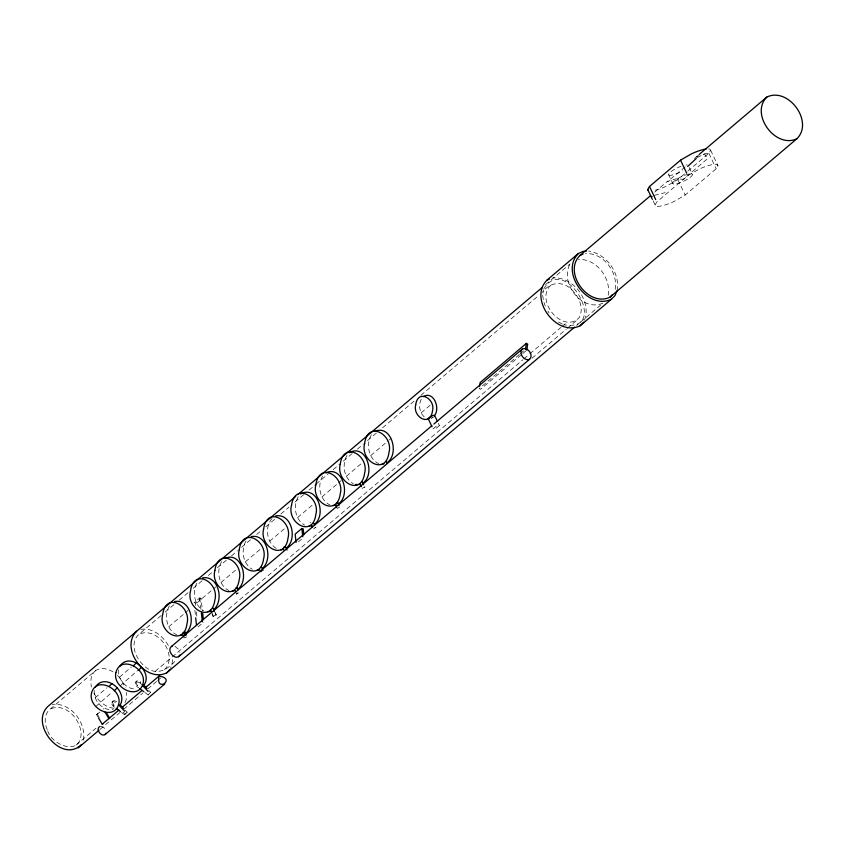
<?xml version="1.0" encoding="UTF-8"?>
<svg xmlns="http://www.w3.org/2000/svg" width="845" height="845" viewBox="0 0 845 845"><rect width="100%" height="100%" fill="white"/><g stroke="black" fill="none" stroke-linecap="round" stroke-linejoin="round"><path stroke-width="0.63" stroke-dasharray="4.22 3.17" d="M94.281 690.502C93.161 700.716 102.784 710.856 113.114 709.663M118.649 669.842C117.592 679.623 126.412 689.52 136.33 689.024M83.349 740.114C86.581 722.655 70.695 702.216 52.316 704.403M172.517 659.66L171.915 665.057L170.426 668.437M542.955 293.173L543.314 289.941M608.189 295.275C611.336 278.206 596.285 258.306 578.403 259.478M615.16 289.37C618.297 272.301 603.245 252.401 585.374 253.574M617.146 290.648C620.367 272.84 606.309 253.806 588.543 251.039M439.4 425.574L436.453 428.077L433.02 428.911L435.978 426.408L439.4 425.574L438.333 423.334M111.846 702.596A4.743 2.715 38.8 0 1 113.473 701.603L116.716 702.85L117.413 701.857L114.159 700.621A4.743 2.715 38.8 0 0 112.543 701.614C110.251 703.843 113.336 706.621 115.269 707.666M112.543 701.614L113.219 704.434L115.955 706.673M141.918 684.862L140.154 682.982L140.84 681.999L137.587 680.764A4.743 2.715 38.8 0 0 135.971 681.757C133.679 683.985 136.763 686.753 138.696 687.798M135.971 681.757L136.647 684.566L139.383 686.816M655.055 204.986L656.829 201.934L687.862 175.633L698.752 169.327A19.414 4.563 -25.4 0 1 717.405 164.796L717.965 165.704L716.19 168.757L685.168 195.058L674.268 201.363A19.414 4.563 -25.4 0 1 655.614 205.895L652.91 200.466M708.575 148.921A19.414 4.563 -25.4 0 1 710.075 149.343L710.634 150.262L708.86 153.304L685.834 172.813M184.03 637.933L186.682 636.961M213.204 616.575C220.165 610.988 212.834 620.895 212.158 614.378M309.967 522.865L310.421 522.273M124.944 702.544L126.232 699.628L126.401 692.425M543.81 288.81C565.463 252.824 610.713 332.75 563.985 324.776M569.678 264.77C559.844 283.55 582.627 312.492 602.981 303.091L576.586 325.462M584.497 320.181C591.891 301.042 573.28 276.252 552.81 277.91M169.391 605.96C163.856 615.329 166.454 629.937 176.742 634.848M196.811 583.24C192.026 592.155 194.403 605.516 203.571 610.66M221.622 561.693C216.088 571.051 218.697 585.659 228.974 590.57M246.001 541.022C240.688 550.053 242.842 563.985 252.328 569.329M298.243 496.754C292.93 505.775 295.085 519.707 304.559 525.062M322.61 476.094C317.086 485.452 319.685 500.06 329.972 504.972M346.989 455.423C341.676 464.454 343.841 478.386 353.316 483.731M371.367 434.763C365.832 444.132 368.441 458.74 378.718 463.651M421.211 399.315C418.233 405.082 419.616 412.92 424.56 417.187M113.167 706.082L113.864 705.1M136.605 686.224L137.291 685.242M121.543 712.409L124.69 714.775L127.151 712.177L125.377 710.307M127.151 712.177L124.69 714.775M144.981 692.551L148.118 694.917L150.579 692.319L148.815 690.439M150.579 692.319L148.118 694.917M703.209 154.35L705.269 154.857L707.36 158.871L683.235 179.32L677.077 178.749L671.099 179.943L667.286 181.855L686.974 165.345M271.963 518.545C264.168 527.407 266.872 544.053 277.73 549.25M113.072 671.912C107.991 668.744 101.189 667.032 95.791 670.455L50.13 709.156C43.866 714.025 44.31 723.225 47.331 729.816M95.791 670.455C90.753 674.268 90.098 681.207 91.482 686.953M161.036 615.582L138.876 634.363C129.391 642.654 135.348 657.526 143.101 664.899C154.941 676.687 166.676 671.215 176.531 659.512M95.897 706.409L112.311 691.981M120.265 685.749L137.661 670.497M47.7 730.862C52.242 745.491 80.528 756.402 81.088 733.682C80.581 719.317 65.107 702.015 50.13 709.156M164.448 669.758C179.045 655.34 157.107 625.501 138.876 634.363M550.782 285.24C534.6 300.271 562.474 334.314 579.089 317.815C584.296 308.457 579.089 297.017 572.128 290.088C563.541 280.867 550.116 281.448 542.722 292.064M694.453 158.628L698.192 155.269M339.732 507.053L337.007 508.532M545.511 284.68L569.984 263.936M654.706 192.121L667.677 181.126M165.06 612.16L174.123 604.481M179.161 600.214L189.227 591.68M193.262 588.268L203.328 579.733M208.366 575.456L213.405 571.188M217.429 567.777L226.492 560.098M231.53 555.83L237.572 550.708M241.596 547.296L251.673 538.751M256.711 534.484L261.739 530.216M265.774 526.805L275.84 518.27M280.878 514.003L288.937 507.169M294.979 502.046L304.042 494.367M309.08 490.1L315.122 484.977M316.125 484.122L328.209 473.887M333.247 469.619L339.289 464.496M343.323 461.074L352.386 453.395M357.414 449.128L363.456 444.005M367.49 440.594L376.553 432.915M382.595 427.792L414.821 400.477M420.863 395.354L538.698 295.475M655.202 190.22A19.414 4.563 -25.4 0 0 666.927 185.911L677.827 179.605L684.83 173.669M201.068 598.239L199.747 597.89L194.086 602.696L195.406 603.045L201.068 598.239L202.42 610.829M168.746 626.779L184.168 613.702M185.139 612.889L188.023 610.439M196.61 603.161L215.887 586.831M220.989 582.501L236.41 569.435M245.367 561.84L260.788 548.775M269.745 541.18L285.166 528.104M297.598 517.562L313.02 504.497M321.977 496.902L337.398 483.836M338.359 483.013L341.253 480.562M346.355 476.242L360.815 463.989M370.733 455.582L388.077 440.879M389.049 440.055L390.971 438.428M421.18 412.825L430.126 405.241M95.158 697.769L106.956 687.767M119.525 677.109L131.324 667.106M197.973 626.969L203.645 622.173M298.338 541.909L303.123 537.853M519.432 354.509L479.221 388.594L480.541 389.302L521.756 354.361M520.435 353.654L524.46 350.252M97.83 716.771L96.573 714.648L99.414 712.25M522.759 353.516L526.773 350.105M96.573 714.648L102.118 710.275M155.205 671.352L522.801 359.79M523.805 358.935L528.843 354.668M529.847 353.812L561.069 327.353M562.073 326.497L567.111 322.23M532.033 358.195L566.277 329.17M567.291 328.314L576.353 320.635M76.071 745.079L95.929 728.253M99.974 729.425L119.832 712.599M123.803 709.23L142.752 693.164M147.748 688.939L156.726 681.334M157.719 680.489L160.719 677.943M433.221 417.05L431.668 417.99M431.066 418.402L433.031 417.219M696.195 156.959L699.016 155.427M697.199 157.571L705.269 153.441L710.941 153.885M238.195 592.588C232.893 595.524 241.005 592.989 238.575 592.429M103.196 709.039L104.009 708.68M314.815 527.396L315.998 527.217L313.643 528.907M654.273 195.322L665.173 192.671M140.872 629.345C153.357 627.328 164.279 637.257 169.518 647.724M113.769 708.311C105.076 707.138 97.904 700.727 93.953 693.143M101.02 726.299L104.041 727.82L105.942 731.02M558.566 322.061L562.897 324.226M175.042 646.414L178.612 649.393L179.9 652.287M140.154 682.982L136.901 681.746A4.743 2.715 38.8 0 0 135.285 682.739M123.285 712.219L125.377 713.793M117.444 675.377L121.226 679.729L125.292 687.798M547.982 311.087L549.113 312.999M97.386 714.289L99.277 717.468M710.634 150.262L717.965 165.704M708.86 153.304L716.19 168.757M689.214 167.563L692.33 174.123A10.721 2.524 -25.4 0 1 684.344 180.893A10.953 2.577 -25.4 0 1 672.905 183.671L668.744 174.915A10.721 2.524 -25.4 0 1 676.718 168.155A10.953 2.577 -25.4 0 1 680.996 166.328M677.827 179.605L685.168 195.058M235.09 590.813L236.695 594.204M215.306 612.667L216.352 614.864M214.841 612.583L215.887 614.79M212.106 613.354L213.679 616.66M543.969 302.447L545.279 306.07M542.712 295.338L543.536 301.242M199.747 597.89L201.099 610.481M195.406 603.045L195.67 605.559M196.346 611.864L196.896 616.903M194.889 610.248L195.565 616.544M672.895 183.671A10.721 2.524 -25.4 0 1 680.88 176.911A10.953 2.577 -25.4 0 1 692.319 174.133M668.744 174.915A10.953 2.577 -25.4 0 0 680.193 172.137A10.721 2.524 -25.4 0 0 682.654 170.838M686.003 165.018A10.953 2.577 -25.4 0 1 687.386 165.029M361.924 488.431L365.029 486.868L361.924 488.431"/><path stroke-width="1.27" d="M479.58 386.186L480.118 382.574L526.361 343.376L527.681 344.084L526.773 350.105M525.463 349.397L526.361 343.376M429.619 417.272C430.475 416.648 434.9 414.029 434.309 416.131M120.634 704.107C127.32 690.143 104.379 672.525 95.231 687.281M652.372 199.346L647.714 189.533L649.488 186.481L680.521 160.18L691.411 153.874A19.414 4.563 -25.4 0 1 706.23 148.995M105.984 733.175C103.037 739.227 94.249 728.971 100.069 726.362M617.146 290.648L614.97 295.592L611.421 299.236L580.082 325.8C556.538 337.25 528.188 298.697 547.042 280.065L578.392 253.5L583.061 251.419L586.345 251.197M434.668 415.349C440.372 407.945 433.548 390.432 423.25 396.622M179.858 655.012C176.119 661.888 165.947 650.967 171.419 646.51L183.481 636.285M119.61 666.62C129.612 650.544 154.846 672.757 143.196 686.098M428.278 418.55L428.996 417.747M185.974 633.169C196.484 623.863 190.547 598.598 174.63 601.524M213.838 609.551C224.347 600.246 218.411 574.98 202.483 577.906M238.216 588.891C249.74 579.512 241.205 550.94 224.95 558.387M262.594 568.231C273.093 558.925 267.168 533.66 251.24 536.586M286.973 547.571C297.472 538.265 291.546 513 275.618 515.925M314.826 523.953C326.867 514.373 316.981 484.586 300.619 494.019M339.204 503.293C350.738 493.913 342.204 465.341 325.948 472.788M363.582 482.632C375.624 473.052 365.737 443.255 349.365 452.698M387.961 461.972C399.495 452.593 390.95 424.01 374.705 431.468M136.626 631.236C119.451 648.199 145.256 683.299 166.697 672.873L574.579 327.163M109.068 686.478L111.867 683.605M133.436 665.818L136.246 662.945M114.371 690.745L117.18 687.862M138.749 670.074L141.559 667.201M295.75 496.374L48.059 706.304C29.036 723.975 61.822 764.028 81.373 744.625M159.008 676.084C155.427 693.407 176.785 678.44 159.008 676.084L145.963 687.133M166.697 672.873L169.929 669.557M578.392 253.5C559.527 272.132 587.877 310.685 611.421 299.236M650.713 195.512L579.871 255.549C562.696 272.512 588.5 307.612 609.942 297.186L796.941 138.696C814.105 121.743 788.3 86.644 766.859 97.059L699.185 154.424M766.859 97.059C749.684 114.022 775.499 149.121 796.941 138.696M580.082 325.8L583.631 322.156M609.942 297.186L612.371 294.704M696.28 158.459L687.693 166.465M522.485 348.953C518.091 352.957 524.301 361.607 529.583 359.283C533.977 355.28 527.766 346.63 522.485 348.953L433.865 424.063M297.757 494.663L542.49 287.237M303.82 534.695L303.186 528.822L301.866 528.474L295.169 534.146L296.056 542.374M184.062 635.799L211.599 612.445M212.169 611.97L235.618 592.091M236.188 591.606L260.218 571.241M260.788 570.755L284.237 550.887L283.17 548.479M284.807 550.401L312.323 527.079M312.904 526.593L336.342 506.725M336.912 506.239L360.942 485.864M361.512 485.389L384.961 465.51M385.531 465.025L431.858 425.764M178.506 656.84L529.583 359.283M98.464 717.838L102.234 724.197L118.891 710.085M122.905 706.684L141.96 690.534M78.141 747.941L98.981 730.27M104.991 734.664L164.743 684.027M260.778 571.643L261.485 571.135M283.476 547.571L284.258 547.074M182.911 632.842L183.513 632.472M652.129 196.61L651.284 196.79M579.871 255.549L583.061 254.134M547.042 280.065L549.387 279.03M102.234 724.197L103.048 723.838M336.775 502.712L337.894 502.437M236.051 588.078L237.17 587.803M171.419 646.51L172.486 646.098M381.951 464.254L384.053 463.873M359.674 484.534L355.418 484.512M333.194 505.574L336.342 505.004M308.816 526.234L311.963 525.664M280.952 549.852L283.054 549.472M256.584 570.512L259.732 569.942M232.206 591.173L235.354 590.602M207.828 611.833L210.975 611.262M179.964 635.451L182.066 635.07M428.785 419.014L428.235 418.824L431.964 426.662M139.742 688.59L143.935 691.759M116.314 708.448L120.497 711.617M143.502 684.82L147.041 688.569M142.805 685.802L148.118 691.421M120.064 704.677L123.613 708.427M118.49 704.719L124.69 711.289M213.215 608.252L214.313 611.484M647.714 189.533L648.273 190.442M106.523 712.916L109.67 718.229L108.868 718.588L105.086 712.219M680.521 160.18L686.731 173.257M649.488 186.481L655.699 199.557M434.615 415.486L437.277 421.095M386.102 461.243L387.2 463.546M362.156 481.734L363.593 484.766M359.949 483.615L361.385 486.646M337.482 502.448L338.972 505.585M335.275 504.317L336.764 507.454M313.611 523.087L314.562 525.115M311.393 524.967L312.354 526.984M285.378 546.609L287.025 550.074M261.358 566.963L263.006 570.428M236.758 587.824L237.825 590.074M210.532 610.048L211.577 612.255M185.066 632.039L186.09 634.183M184.622 632.007L186.153 635.229M183.735 632.356L185.266 635.577M182.414 633.877L183.946 637.098M301.866 528.474L302.753 536.691M202.694 613.354L203.37 619.649M201.374 613.005L202.325 621.825M195.702 617.811L196.515 625.363M91.471 693.386C88.049 708.416 114.434 721.788 118.796 703.758C122.219 688.738 95.834 675.366 91.471 693.386M115.849 672.726C112.427 687.756 138.812 701.128 143.175 683.098C146.597 668.068 120.212 654.695 115.849 672.726M162.641 614.664C157.878 632.356 183.861 647.481 186.998 623.705C191.762 606.002 165.778 590.877 162.641 614.664M190.505 591.056C185.742 608.749 211.725 623.874 214.862 600.087C219.626 582.395 193.642 567.27 190.505 591.056M214.883 570.386C210.12 588.088 236.104 603.214 239.241 579.427C244.004 561.735 218.021 546.609 214.883 570.386M239.251 549.725C234.498 567.418 260.482 582.554 263.619 558.767C268.372 541.075 242.388 525.939 239.251 549.725M263.629 529.065C258.876 546.757 284.86 561.883 287.997 538.107C292.75 520.404 266.767 505.278 263.629 529.065M291.493 505.458C286.73 523.15 312.713 538.276 315.85 514.489C320.614 496.797 294.63 481.671 291.493 505.458M315.872 484.787C311.108 502.49 337.092 517.615 340.229 493.829C344.992 476.136 319.009 461.011 315.872 484.787M340.25 464.127C335.486 481.819 361.47 496.955 364.607 473.168C369.371 455.476 343.387 440.34 340.25 464.127M364.628 443.467C359.864 461.159 385.848 476.284 388.985 452.508C393.749 434.816 367.765 419.68 364.628 443.467M415.708 404.797C412.434 416.976 430.316 427.39 432.482 411.019C435.756 398.84 417.874 388.425 415.708 404.797"/></g></svg>
